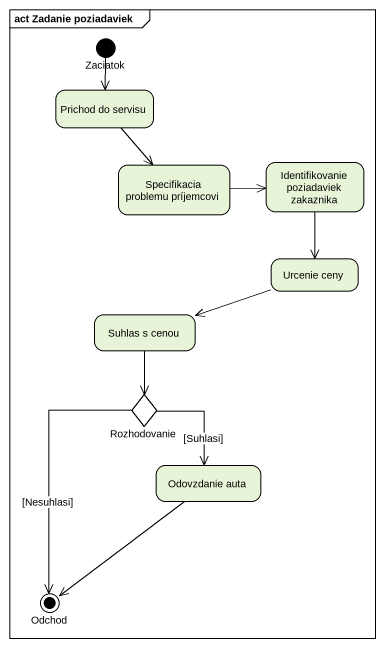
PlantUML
@startuml
mainframe act Zadanie poziadaviek
hide empty description
state Zaciatok <<start>>
state "Prichod do servisu" as Prichod_do_servisu
state "Identifikovanie poziadaviek zakaznika" as Identifikovanie_poziadaviek
state "Specifikacia problemu príjemcovi" as Specifikacia_problemu
state "Urcenie ceny" as Urcenie_ceny
state "Suhlas s cenou" as Suhlas_s_cenou
state Rozhodovanie <<choice>>
state "Odovzdanie auta" as Odovzdanie_auta
state Odchod <<end>>
Zaciatok --> Prichod_do_servisu
Prichod_do_servisu --> Specifikacia_problemu
Identifikovanie_poziadaviek --> Urcenie_ceny
Specifikacia_problemu -right-> Identifikovanie_poziadaviek
Urcenie_ceny -left-> Suhlas_s_cenou
Suhlas_s_cenou --> Rozhodovanie
Rozhodovanie --> Odovzdanie_auta : [Suhlasi]
Rozhodovanie --> Odchod : [Nesuhlasi]
Odovzdanie_auta --> Odchod
@enduml
